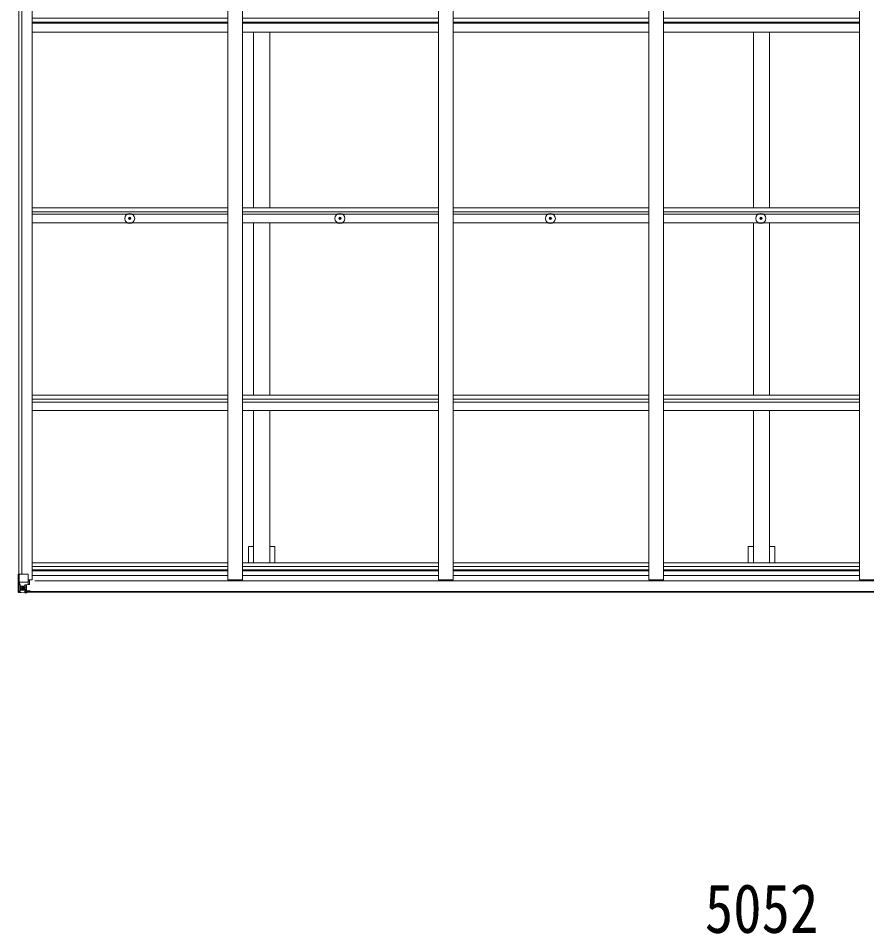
# Model space of a CAD drawing. Units: millimetres at full size, sheet at 1:35; details may follow other scales. Extents: x -9783 to 9892, y -6828 to 6752.
# Drawn here: x 2172 to 5058, y 163 to 3277 of the extents above; entities that cross this region are included whole.
import ezdxf
from ezdxf.enums import TextEntityAlignment as Align

# ---------------------------------------------------------------- set-up
doc = ezdxf.new("R2010")
doc.units = ezdxf.units.MM
doc.header["$LTSCALE"] = 35
for name, color, linetype, lineweight in [('0-1_本体', 4, 'Continuous', 9), ('0-2_部品', 7, 'Continuous', 9), ('0-A_寸法', 6, 'Continuous', 9)]:
    doc.layers.add(name, color=color, linetype=linetype, lineweight=lineweight)
doc.styles.add('ＭＳ ゴシック', font='')
doc.styles.get('ＭＳ ゴシック').set_extended_font_data('MS Gothic')

msp = doc.modelspace()

# ---------------------------------------------------------------- linework, layer by layer
at = {"layer": '0-1_本体'}
for p, q in [((2174.19, 1386.01), (2174.19, 6358.91)), ((2184.02, 1386.01), (2184.02, 6358.91)), ((2219.19, 1366.48), (2219.19, 6378.44)), ((2885.19, 1366.48), (2885.19, 6378.44)), ((2935.19, 1366.48), (2935.19, 6378.44)), ((3601.19, 1366.48), (3601.19, 6378.44)), ((3651.19, 1366.48), (3651.19, 6378.44)), ((4317.19, 1366.48), (4317.19, 6378.44)), ((4367.19, 1366.48), (4367.19, 6378.44)), ((5033.19, 1366.48), (5033.19, 6378.44)), ((2219.19, 3276.93), (2885.19, 3276.93)), ((2935.19, 3276.93), (3601.19, 3276.93)), ((3651.19, 3276.93), (4317.19, 3276.93)), ((4367.19, 3276.93), (5033.19, 3276.93)), ((2219.19, 3263.92), (2885.19, 3263.92)), ((2219.19, 3260.06), (2885.19, 3260.06)), ((2935.19, 3263.92), (3601.19, 3263.92)), ((2935.19, 3260.06), (3601.19, 3260.06)), ((3651.19, 3263.92), (4317.19, 3263.92)), ((3651.19, 3260.06), (4317.19, 3260.06)), ((4367.19, 3263.92), (5033.19, 3263.92)), ((4367.19, 3260.06), (5033.19, 3260.06)), ((2219.19, 3230.26), (2885.19, 3230.26)), ((2935.19, 3230.26), (3601.19, 3230.26)), ((2972.69, 2631.92), (2972.69, 3230.26)), ((3027.69, 2631.92), (3027.69, 3230.26)), ((3651.19, 3230.26), (4317.19, 3230.26)), ((4367.19, 3230.26), (5033.19, 3230.26)), ((4672.69, 2631.92), (4672.69, 3230.26)), ((4727.69, 2631.92), (4727.69, 3230.26)), ((2219.17, 2618.99), (2885.19, 2618.99)), ((2219.19, 2631.91), (2885.19, 2631.91)), ((2935.19, 2631.91), (3601.19, 2631.91)), ((2935.19, 2618.99), (3601.19, 2618.99)), ((3651.19, 2631.91), (4317.19, 2631.91)), ((3651.19, 2618.99), (4317.19, 2618.99)), ((4367.19, 2631.91), (5033.19, 2631.91)), ((4367.19, 2618.99), (5033.19, 2618.99)), ((2219.19, 2611.08), (2885.19, 2611.08)), ((2935.19, 2611.08), (3601.19, 2611.08)), ((3651.19, 2611.08), (4317.19, 2611.08)), ((4367.19, 2611.08), (5033.19, 2611.08)), ((2219.19, 2581.75), (2885.19, 2581.75)), ((2935.19, 2581.75), (3601.19, 2581.75)), ((2972.69, 1994.77), (2972.69, 2581.75)), ((3027.69, 1994.77), (3027.69, 2581.75)), ((3651.19, 2581.75), (4317.19, 2581.75)), ((4367.19, 2581.75), (5033.19, 2581.75)), ((4672.69, 1994.77), (4672.69, 2581.75)), ((4727.69, 1994.77), (4727.69, 2581.75)), ((2219.19, 1994.74), (2885.19, 1994.74)), ((2935.19, 1994.74), (3601.19, 1994.74)), ((3651.19, 1994.74), (4317.19, 1994.74)), ((4367.19, 1994.74), (5033.19, 1994.74)), ((2219.19, 1981.93), (2885.19, 1981.93)), ((2219.19, 1971.77), (2885.19, 1971.77)), ((2935.19, 1981.93), (3601.19, 1981.93)), ((2935.19, 1971.77), (3601.19, 1971.77)), ((3651.19, 1981.93), (4317.19, 1981.93)), ((3651.19, 1971.77), (4317.19, 1971.77)), ((4367.19, 1981.93), (5033.19, 1981.93)), ((4367.19, 1971.77), (5033.19, 1971.77)), ((2219.19, 1942.81), (2885.19, 1942.81)), ((2935.19, 1942.81), (3601.19, 1942.81)), ((2972.69, 1425.34), (2972.69, 1942.81)), ((3027.69, 1425.34), (3027.69, 1942.81)), ((3651.19, 1942.81), (4317.19, 1942.81)), ((4367.19, 1942.81), (5033.19, 1942.81)), ((4672.69, 1425.34), (4672.69, 1942.81)), ((4727.69, 1425.34), (4727.69, 1942.81)), ((3045.39, 1480.18), (3027.69, 1480.18)), ((3045.39, 1480.18), (3045.39, 1425.34)), ((4745.39, 1480.18), (4727.69, 1480.18)), ((4745.39, 1480.18), (4745.39, 1425.34)), ((2219.19, 1425.34), (2885.19, 1425.34)), ((2219.19, 1412.52), (2885.19, 1412.52)), ((2219.19, 1401.17), (2885.19, 1401.17)), ((2935.19, 1425.34), (3601.19, 1425.34)), ((2935.19, 1412.52), (3601.19, 1412.52)), ((2935.19, 1401.17), (3601.19, 1401.17)), ((3651.19, 1425.34), (4317.19, 1425.34)), ((3651.19, 1412.52), (4317.19, 1412.52)), ((3651.19, 1401.17), (4317.19, 1401.17)), ((4367.19, 1425.34), (5033.19, 1425.34)), ((4367.19, 1412.52), (5033.19, 1412.52)), ((4367.19, 1401.17), (5033.19, 1401.17)), ((2219.19, 1397.38), (2885.19, 1397.38)), ((2219.19, 1381.43), (2885.19, 1381.43)), ((2935.19, 1397.38), (3601.19, 1397.38)), ((2935.19, 1381.43), (3601.19, 1381.43)), ((3651.19, 1397.38), (4317.19, 1397.38)), ((3651.19, 1381.43), (4317.19, 1381.43)), ((4367.19, 1397.38), (5033.19, 1397.38)), ((4367.19, 1381.43), (5033.19, 1381.43)), ((2219.19, 1366.48), (2206.19, 1366.48)), ((7172.19, 1363.15), (2228.19, 1363.15)), ((2885.19, 1366.48), (2935.19, 1366.48)), ((3601.19, 1366.48), (3651.19, 1366.48)), ((4317.19, 1366.48), (4367.19, 1366.48)), ((5033.19, 1366.48), (5083.19, 1366.48)), ((2195.69, 1327.67), (7204.69, 1327.67)), ((2195.69, 1325.61), (7204.69, 1325.61))]:
    msp.add_line(p, q, dxfattribs=at)
for points in [[(2972.69, 1480.18), (2954.99, 1480.18), (2954.99, 1425.34)], [(4672.69, 1480.18), (4654.99, 1480.18), (4654.99, 1425.34)]]:
    msp.add_lwpolyline(points, dxfattribs=at)
at = {"layer": '0-2_部品'}
for p, q in [((2548.95, 2596.87), (2550.05, 2596.89)), ((2548.95, 2595.87), (2550.05, 2595.85)), ((2550.05, 2596.89), (2550.57, 2596.99)), ((2550.05, 2595.85), (2550.57, 2595.75)), ((2550.67, 2597.51), (2550.57, 2596.99)), ((2550.67, 2595.23), (2550.57, 2595.75)), ((2550.69, 2598.61), (2550.67, 2597.51)), ((2550.69, 2594.12), (2550.67, 2595.23)), ((2551.69, 2598.61), (2551.71, 2597.51)), ((2551.69, 2594.12), (2551.71, 2595.23)), ((2551.71, 2597.51), (2551.81, 2596.99)), ((2551.71, 2595.23), (2551.81, 2595.75)), ((2552.33, 2596.89), (2551.81, 2596.99)), ((2552.33, 2595.85), (2551.81, 2595.75)), ((2553.44, 2596.87), (2552.33, 2596.89)), ((2553.44, 2595.87), (2552.33, 2595.85)), ((3263.95, 2596.87), (3265.05, 2596.89)), ((3263.95, 2595.87), (3265.05, 2595.85)), ((3265.05, 2596.89), (3265.57, 2596.99)), ((3265.05, 2595.85), (3265.57, 2595.75)), ((3265.67, 2597.51), (3265.57, 2596.99)), ((3265.67, 2595.23), (3265.57, 2595.75)), ((3265.69, 2598.61), (3265.67, 2597.51)), ((3265.69, 2594.12), (3265.67, 2595.23)), ((3266.69, 2598.61), (3266.71, 2597.51)), ((3266.69, 2594.12), (3266.71, 2595.23)), ((3266.71, 2597.51), (3266.81, 2596.99)), ((3266.71, 2595.23), (3266.81, 2595.75)), ((3267.33, 2596.89), (3266.81, 2596.99)), ((3267.33, 2595.85), (3266.81, 2595.75)), ((3268.44, 2596.87), (3267.33, 2596.89)), ((3268.44, 2595.87), (3267.33, 2595.85)), ((3979.95, 2596.87), (3981.05, 2596.89)), ((3979.95, 2595.87), (3981.05, 2595.85)), ((3981.05, 2596.89), (3981.57, 2596.99)), ((3981.05, 2595.85), (3981.57, 2595.75)), ((3981.67, 2597.51), (3981.57, 2596.99)), ((3981.67, 2595.23), (3981.57, 2595.75)), ((3981.69, 2598.61), (3981.67, 2597.51)), ((3981.69, 2594.12), (3981.67, 2595.23)), ((3982.69, 2598.61), (3982.71, 2597.51)), ((3982.69, 2594.12), (3982.71, 2595.23)), ((3982.71, 2597.51), (3982.81, 2596.99)), ((3982.71, 2595.23), (3982.81, 2595.75)), ((3983.33, 2596.89), (3982.81, 2596.99)), ((3983.33, 2595.85), (3982.81, 2595.75)), ((3984.44, 2596.87), (3983.33, 2596.89)), ((3984.44, 2595.87), (3983.33, 2595.85)), ((4695.95, 2596.87), (4697.05, 2596.89)), ((4695.95, 2595.87), (4697.05, 2595.85)), ((4697.05, 2596.89), (4697.57, 2596.99)), ((4697.05, 2595.85), (4697.57, 2595.75)), ((4697.67, 2597.51), (4697.57, 2596.99)), ((4697.67, 2595.23), (4697.57, 2595.75)), ((4697.69, 2598.61), (4697.67, 2597.51)), ((4697.69, 2594.12), (4697.67, 2595.23)), ((4698.69, 2598.61), (4698.71, 2597.51)), ((4698.69, 2594.12), (4698.71, 2595.23)), ((4698.71, 2597.51), (4698.81, 2596.99)), ((4698.71, 2595.23), (4698.81, 2595.75)), ((4699.33, 2596.89), (4698.81, 2596.99)), ((4699.33, 2595.85), (4698.81, 2595.75)), ((4700.44, 2596.87), (4699.33, 2596.89)), ((4700.44, 2595.87), (4699.33, 2595.85)), ((2175.03, 1386), (2205.19, 1386)), ((2175.03, 1386), (2175.03, 1325.41)), ((2206.19, 1385), (2206.19, 1351.9)), ((2175.58, 1359.12), (2182.19, 1359.33)), ((2175.58, 1359.12), (2179.72, 1347.03)), ((2182.19, 1345.8), (2179.86, 1345.77)), ((2179.86, 1345.77), (2179.86, 1332.29)), ((2182.19, 1359.33), (2206.19, 1359.33)), ((2182.19, 1345.8), (2194.19, 1345.8)), ((2182.19, 1345.8), (2182.19, 1345.8)), ((2187.67, 1339.44), (2187.67, 1340.4)), ((2194.19, 1349.09), (2194.19, 1323)), ((2195.69, 1345.8), (2194.19, 1345.8)), ((2205.36, 1351.64), (2195.02, 1349.99)), ((2195.02, 1349.35), (2205.36, 1351.01)), ((2195.02, 1349.99), (2195.02, 1349.35)), ((2199.69, 1342.2), (2195.69, 1342.2)), ((2199.69, 1350.1), (2199.69, 1330.13)), ((2205.36, 1351.01), (2205.36, 1351.64)), ((2205.64, 1351.08), (2209.69, 1351.12)), ((2210.69, 1363), (2206.19, 1363)), ((2209.69, 1352.85), (2210.69, 1352.85)), ((2210.69, 1351.13), (2209.69, 1351.12)), ((2210.69, 1366.46), (2210.69, 1351.13)), ((2172.19, 1325.29), (2172.19, 1325.33)), ((2173.13, 1324.33), (2173.13, 1324.29)), ((2173.13, 1324.28), (2173.13, 1324.28)), ((2182.1, 1323.9), (2174.18, 1324.37)), ((2175.04, 1325.34), (2175.03, 1325.41)), ((2179, 1328.79), (2176.27, 1325.12)), ((2179.86, 1332.29), (2182.19, 1332.24)), ((2182.19, 1332.24), (2194.19, 1332.24)), ((2194.19, 1323.11), (2182.19, 1323.89)), ((2193.19, 1332.24), (2194.19, 1332.24)), ((2195.69, 1332.24), (2194.19, 1332.24)), ((2195.69, 1328.7), (2194.19, 1328.7)), ((2194.19, 1323.88), (2200.69, 1323.48)), ((2200.69, 1322.6), (2194.19, 1323)), ((2199.69, 1333.99), (2195.69, 1333.99)), ((2196.19, 1329.06), (2195.69, 1329.06)), ((2200.69, 1324.41), (2195.69, 1324.5)), ((2195.8, 1330.36), (2199.69, 1330.36)), ((2196.19, 1330.16), (2196.19, 1329.99)), ((2196.19, 1329.99), (2196.19, 1329.99)), ((2206.19, 1329.91), (2196.19, 1329.99)), ((2196.19, 1328.04), (2196.19, 1329.99)), ((2204.19, 1328.06), (2196.19, 1328.06)), ((2204.19, 1328.04), (2196.19, 1328.04)), ((2200.69, 1324.41), (2200.69, 1325.59)), ((2200.69, 1324), (2200.69, 1324.41)), ((2200.69, 1324), (2200.69, 1323.48)), ((2200.69, 1323.48), (2200.69, 1322.6)), ((2205.69, 1324.8), (2205.69, 1325.59)), ((2205.99, 1324.8), (2205.69, 1324.8)), ((2205.99, 1324.8), (2209.11, 1325.59)), ((2206.19, 1329.91), (2206.19, 1328.3)), ((2206.19, 1328.3), (2211.19, 1328.3)), ((2211.19, 1327.66), (2211.19, 1328.3)), ((2211.19, 1328.3), (2212.19, 1328.3)), ((2212.19, 1329.98), (2212.19, 1329.86)), ((2212.19, 1328.3), (2212.19, 1329.86)), ((2212.19, 1328.3), (2212.19, 1327.66))]:
    msp.add_line(p, q, dxfattribs=at)
for points in [[(2172.19, 1325.33), (2172.19, 1386), (2175.03, 1386)], [(2187.67, 1340.4), (2186.71, 1340.4), (2186.71, 1339.44)], [(2200.69, 1324), (2195.69, 1324), (2195.69, 1349.46)], [(2209.69, 1351.12), (2209.69, 1352.85), (2206.19, 1352.87)], [(2173.13, 1324.28), (2182.19, 1323.73), (2194.19, 1323)], [(2185.75, 1338.48), (2184.79, 1338.48), (2184.79, 1337.52), (2185.75, 1337.52)], [(2186.71, 1336.56), (2186.71, 1335.6), (2187.67, 1335.6), (2187.67, 1336.56)], [(2188.63, 1337.52), (2189.59, 1337.52), (2189.59, 1338.48), (2188.63, 1338.48)], [(2211.19, 1330.03), (2196.19, 1330.16), (2196.19, 1330.16)], [(2196.19, 1329.06), (2204.19, 1329.06), (2204.19, 1327.66)], [(2206.19, 1329.91), (2206.19, 1329.92), (2212.19, 1329.86)]]:
    msp.add_lwpolyline(points, dxfattribs=at)
for centre, radius in [((2551.19, 2596.37), 17), ((2551.19, 2596.37), 4), ((3266.19, 2596.37), 17), ((3266.19, 2596.37), 4), ((3982.19, 2596.37), 17), ((3982.19, 2596.37), 4), ((4698.19, 2596.37), 17), ((4698.19, 2596.37), 4), ((2187.19, 1338), 5.3)]:
    msp.add_circle(centre, radius, dxfattribs=at)
for centre, radius, start, end in [((2551.19, 2596.37), 2.3, 167.44414, 192.55586), ((2551.19, 2596.37), 2.3, 77.44414, 102.55586), ((2551.19, 2596.37), 2.3, 257.44414, 282.55586), ((2551.19, 2596.37), 2.3, 347.44414, 12.55586), ((3266.19, 2596.37), 2.3, 167.44414, 192.55586), ((3266.19, 2596.37), 2.3, 77.44414, 102.55586), ((3266.19, 2596.37), 2.3, 257.44414, 282.55586), ((3266.19, 2596.37), 2.3, 347.44414, 12.55586), ((3982.19, 2596.37), 2.3, 167.44414, 192.55586), ((3982.19, 2596.37), 2.3, 77.44414, 102.55586), ((3982.19, 2596.37), 2.3, 257.44414, 282.55586), ((3982.19, 2596.37), 2.3, 347.44414, 12.55586), ((4698.19, 2596.37), 2.3, 167.44414, 192.55586), ((4698.19, 2596.37), 2.3, 77.44414, 102.55586), ((4698.19, 2596.37), 2.3, 257.44414, 282.55586), ((4698.19, 2596.37), 2.3, 347.44414, 12.55586), ((2205.19, 1385), 1, 0, 90), ((2185.75, 1339.44), 0.96, 270, 0), ((2188.63, 1339.44), 0.96, 180, 270), ((2195.13, 1349.06), 0.937, 96.73234, 177.67791), ((2195.13, 1348.42), 0.937, 96.73234, 177.67791), ((2205.25, 1352.57), 0.937, 276.73234, 357.67791), ((2205.25, 1351.94), 0.937, 276.73234, 357.67791), ((2173.19, 1325.33), 0.999, 180.04917, 266.5576), ((2173.19, 1325.29), 0.999, 180.04917, 266.5576), ((2173.19, 1325.28), 1, 179.99921, 266.49983), ((2174.34, 1311.68), 12.7, 84.89689, 90.75534), ((2176.32, 1325.29), 1.28, 177.54105, 228.82169), ((2185.75, 1336.56), 0.96, 0, 90), ((2188.63, 1336.56), 0.96, 90, 180), ((2196.2, 1330.67), 0.513, 178.95293, 268.11972), ((2196.19, 1330.49), 0.5, 179.95536, 269.47105), ((2196.19, 1327.56), 0.5, 89.99891, 179.99891), ((2196.19, 1327.54), 0.5, 90.00309, 180.00198), ((2211.33, 1322.34), 7.69, 83.56574, 91.03001)]:
    msp.add_arc(centre, radius, start, end, dxfattribs=at)
for centre, major_axis, ratio, start_param, end_param in [((2176.3, 1356.77), (0.85, -2.32), 0.403757, 3.0087805, 3.9744392), ((2178.45, 1345.74), (0, -3), 0.468246, 1.5772882, 2.0127935), ((2175.13, 1324.21), (2, -0.12), 0.060933, 2.0712557, 3.1453404), ((2374.13, 1311.97), (201, -12.36), 0.060933, 3.1453404, 3.145839), ((2175.32, 1327.3), (-0.02, -3), 0.466854, 0.125683, 0.7596956), ((2176.99, 1332.38), (0.03, -5), 0.573921, 0.7672717, 1.551125), ((2100.44, 1332.24), (81.75, 0), 0.061163, 6.2824128, 6.2831853)]:
    msp.add_ellipse(centre, major_axis=major_axis, ratio=ratio, start_param=start_param, end_param=end_param, dxfattribs=at)

# ---------------------------------------------------------------- texts
at = {"layer": '0-A_寸法', "color": 7, "style": 'ＭＳ ゴシック', "width": 0.85}
msp.add_text('5052', height=166.8, dxfattribs=at).set_placement((4507.69, 116.14), align=Align.BOTTOM_LEFT)

doc.saveas('drawing.dxf')
